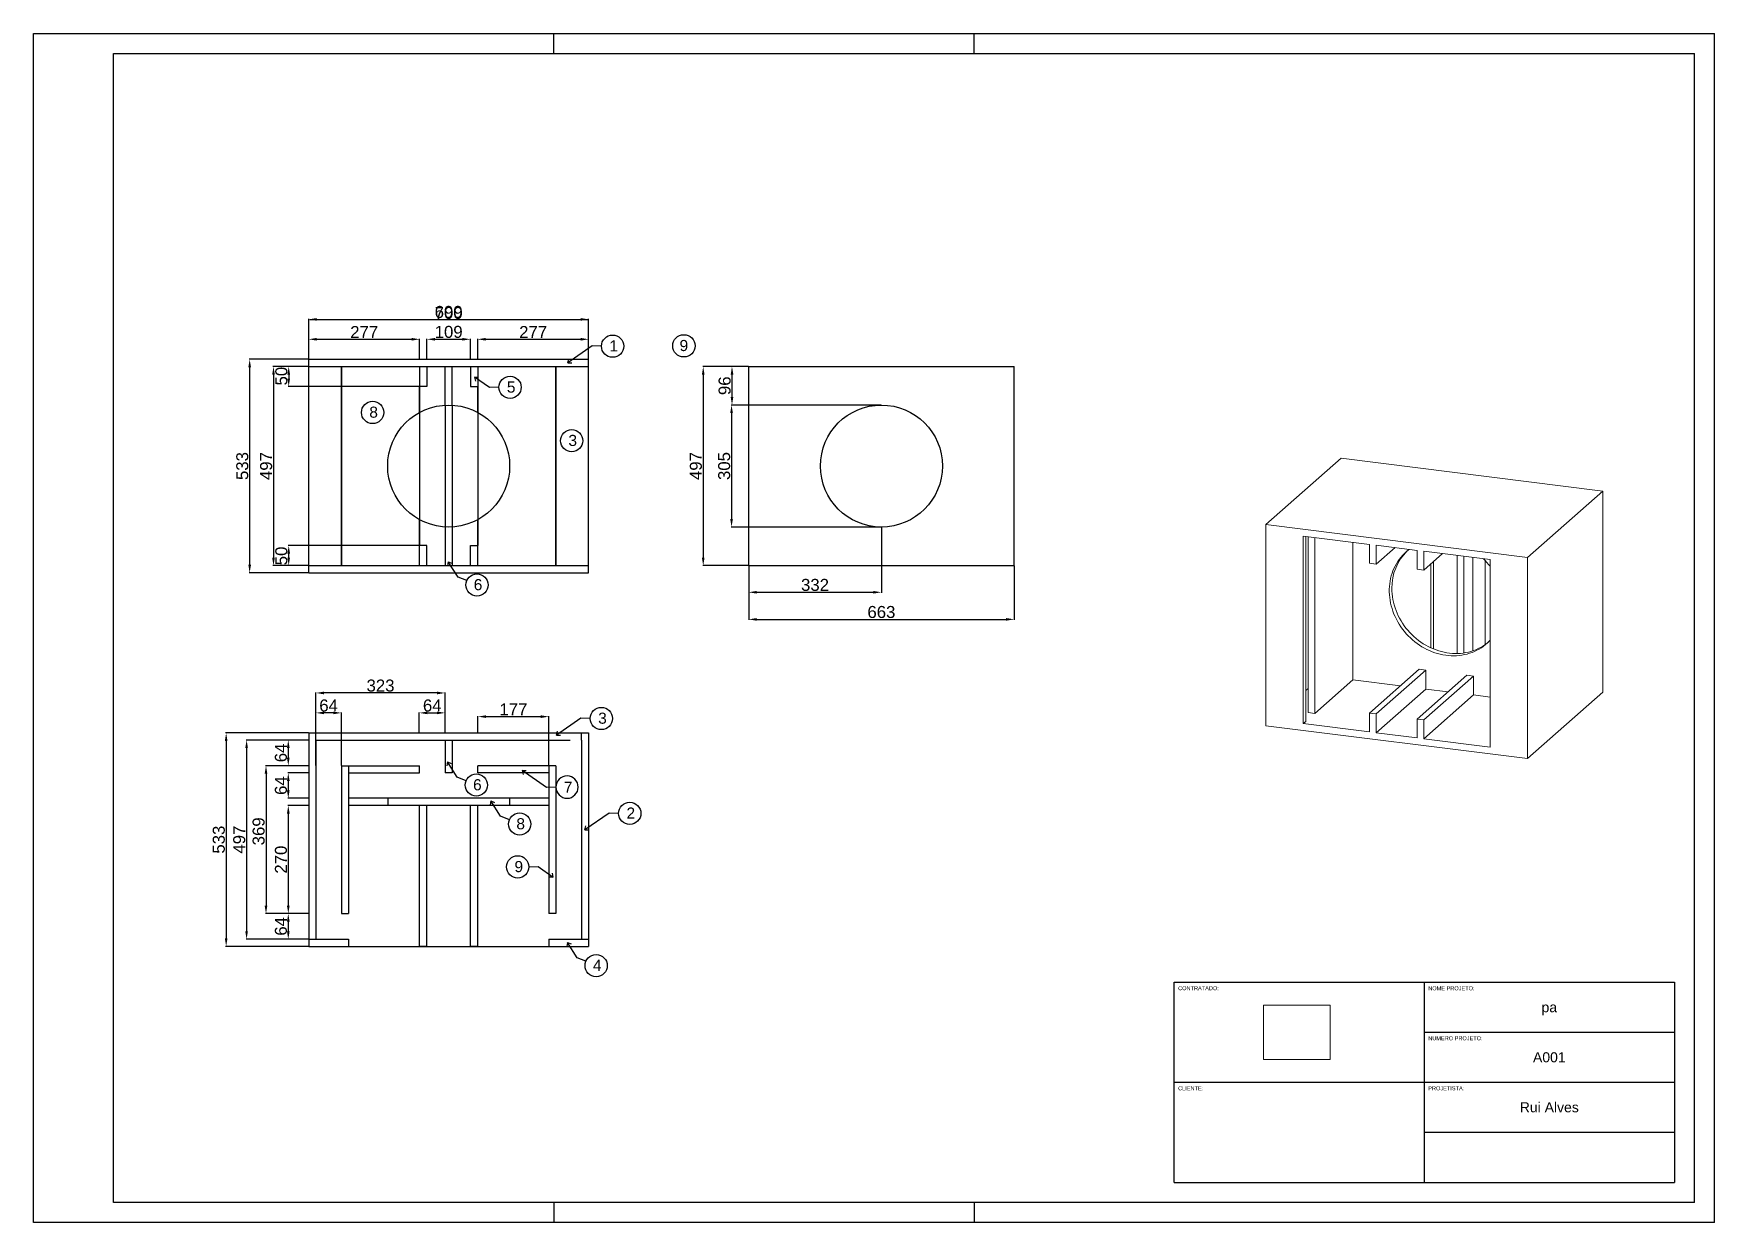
# Paper-space layout 'Layout A3 Clientes' of a CAD drawing. Header units: millimetres. Extents: x 0 to 420, y 0 to 297.
# The model-space entities are those that its viewports show. They can reach past a viewport. Long polylines and large blocks are cut down to what shows.
import ezdxf
from ezdxf.enums import TextEntityAlignment as Align

# ---------------------------------------------------------------- set-up
doc = ezdxf.new("R2010")
doc.units = ezdxf.units.MM
for name, pattern in [('ACAD_ISO02W100', [15, 12, -3]), ('ACAD_ISO04W100', [30, 24, -3, 0, -3]), ('HIDDEN', [9.525, 6.35, -3.175])]:
    doc.linetypes.add(name, pattern=pattern)
for name, color, linetype in [('Etiquetas', 7, 'Continuous'), ('Interior', 7, 'HIDDEN'), ('medida cliente', 230, 'Continuous'), ('vp', 1, 'Continuous')]:
    doc.layers.add(name, color=color, linetype=linetype)
doc.layers.add('Linhas apoio', color=8, linetype='ACAD_ISO04W100', transparency=0.3)
doc.styles.get("Standard").update_dxf_attribs({"font": 'arial.ttf'})
doc.dimstyles.new('ISO-25', dxfattribs={"dimtxt": 2.5, "dimasz": 2.5, "dimexe": 1.25, "dimexo": 0.625, "dimtad": 1, "dimtxsty": 'Standard', "dimcen": 2.5, "dimadec": 0, "dimazin": 0, "dimtfac": 1, "dimtmove": 0, "dimatfit": 3, "dimfxl": 1, "dimarcsym": 0})
doc.dimstyles.new('roy-1', dxfattribs={"dimtxt": 30, "dimasz": 20, "dimexe": 1.25, "dimexo": 0.625, "dimgap": 3, "dimtad": 3, "dimtoh": 1, "dimdec": 0, "dimtxsty": 'Standard', "dimcen": 2.5, "dimadec": 0, "dimazin": 0, "dimtfac": 1, "dimtdec": 0, "dimtmove": 0, "dimatfit": 2, "dimfxl": 1, "dimarcsym": 0})

# ---------------------------------------------------------------- blocks, each defined once
blk = doc.blocks.new('*D77')
at = {"layer": 'Defpoints', "color": 0, "transparency": 16777216}
for p in [(0, 1466.8), (-147.6, 933.4), (0, 933.4)]:
    blk.add_point(p, dxfattribs=at)
at = {"layer": 'Linhas apoio', "color": 0, "linetype": 'ACAD_ISO04W100', "lineweight": -2, "transparency": 16777216}
for p, q in [((-0.6, 1466.8), (-148.8, 1466.8)), ((-147.6, 1446.8), (-147.6, 953.4)), ((-0.6, 933.4), (-148.8, 933.4))]:
    blk.add_line(p, q, dxfattribs=at)
at = {"layer": 'Linhas apoio', "color": 0, "transparency": 16777216}
for points in [[(-150.9, 1446.8), (-144.2, 1446.8), (-147.6, 1466.8)], [(-150.9, 953.4), (-144.2, 953.4), (-147.6, 933.4)]]:
    blk.add_solid(points, dxfattribs=at)
at = {"layer": 'Linhas apoio', "color": 0, "transparency": 16777216, "insert": (-165.9, 1200.1), "char_height": 30, "attachment_point": 5, "rotation": 90}
blk.add_mtext('533', dxfattribs=at)
blk = doc.blocks.new('*D78')
at = {"layer": 'Defpoints', "color": 0, "transparency": 16777216}
for p in [(0, 1448.8), (-88, 951.4), (0, 951.4)]:
    blk.add_point(p, dxfattribs=at)
at = {"layer": 'Linhas apoio', "color": 0, "linetype": 'ACAD_ISO04W100', "lineweight": -2, "transparency": 16777216}
for p, q in [((-0.6, 1448.8), (-89.3, 1448.8)), ((-88, 1428.8), (-88, 971.4)), ((-0.6, 951.4), (-89.3, 951.4))]:
    blk.add_line(p, q, dxfattribs=at)
at = {"layer": 'Linhas apoio', "color": 0, "transparency": 16777216}
for points in [[(-91.3, 1428.8), (-84.7, 1428.8), (-88, 1448.8)], [(-91.3, 971.4), (-84.7, 971.4), (-88, 951.4)]]:
    blk.add_solid(points, dxfattribs=at)
at = {"layer": 'Linhas apoio', "color": 0, "transparency": 16777216, "insert": (-106.3, 1200.1), "char_height": 30, "attachment_point": 5, "rotation": 90}
blk.add_mtext('497', dxfattribs=at)
blk = doc.blocks.new('*D62')
at = {"layer": 'Defpoints', "color": 0, "transparency": 16777216}
for p in [(-50, 1448.8), (-50, 1398.8), (277.2, 1398.8)]:
    blk.add_point(p, dxfattribs=at)
at = {"layer": 'Linhas apoio', "color": 0, "linetype": 'ACAD_ISO04W100', "lineweight": -2, "transparency": 16777216}
for p, q in [((-50.6, 1448.8), (-51.3, 1448.8)), ((-50, 1428.8), (-50, 1418.8)), ((276.6, 1398.8), (-51.3, 1398.8))]:
    blk.add_line(p, q, dxfattribs=at)
at = {"layer": 'Linhas apoio', "color": 0, "transparency": 16777216}
for points in [[(-53.3, 1428.8), (-46.7, 1428.8), (-50, 1448.8)], [(-53.3, 1418.8), (-46.7, 1418.8), (-50, 1398.8)]]:
    blk.add_solid(points, dxfattribs=at)
at = {"layer": 'Linhas apoio', "color": 0, "transparency": 16777216, "insert": (-68.3, 1424.7), "char_height": 30, "attachment_point": 5, "rotation": 90}
blk.add_mtext('50', dxfattribs=at)
blk = doc.blocks.new('*D79')
at = {"layer": 'Defpoints', "color": 0, "transparency": 16777216}
for p in [(699.4, 1516.8), (422.2, 1466.8), (699.4, 1466.8)]:
    blk.add_point(p, dxfattribs=at)
at = {"layer": 'Linhas apoio', "color": 0, "linetype": 'ACAD_ISO04W100', "lineweight": -2, "transparency": 16777216}
for p, q in [((422.2, 1467.4), (422.2, 1518)), ((442.2, 1516.8), (679.4, 1516.8)), ((699.4, 1467.4), (699.4, 1518))]:
    blk.add_line(p, q, dxfattribs=at)
at = {"layer": 'Linhas apoio', "color": 0, "transparency": 16777216}
for points in [[(442.2, 1520.1), (442.2, 1513.5), (422.2, 1516.8)], [(679.4, 1520.1), (679.4, 1513.5), (699.4, 1516.8)]]:
    blk.add_solid(points, dxfattribs=at)
at = {"layer": 'Linhas apoio', "color": 0, "transparency": 16777216, "insert": (560.8, 1534.9), "char_height": 30, "attachment_point": 5}
blk.add_mtext('277', dxfattribs=at)
blk = doc.blocks.new('*D63')
at = {"layer": 'Defpoints', "color": 0, "transparency": 16777216}
for p in [(0, 515.4), (-155.2, 18), (0, 18)]:
    blk.add_point(p, dxfattribs=at)
at = {"layer": 'Linhas apoio', "color": 0, "linetype": 'ACAD_ISO04W100', "lineweight": -2, "transparency": 16777216}
for p, q in [((-0.6, 515.4), (-156.5, 515.4)), ((-155.2, 495.4), (-155.2, 38)), ((-0.6, 18), (-156.5, 18))]:
    blk.add_line(p, q, dxfattribs=at)
at = {"layer": 'Linhas apoio', "color": 0, "transparency": 16777216}
for points in [[(-158.6, 495.4), (-151.9, 495.4), (-155.2, 515.4)], [(-158.6, 38), (-151.9, 38), (-155.2, 18)]]:
    blk.add_solid(points, dxfattribs=at)
at = {"layer": 'Linhas apoio', "color": 0, "transparency": 16777216, "insert": (-173.5, 266.7), "char_height": 30, "attachment_point": 5, "rotation": 90}
blk.add_mtext('497', dxfattribs=at)
blk = doc.blocks.new('*D64')
at = {"layer": 'Defpoints', "color": 0, "transparency": 16777216}
for p in [(0, 451.4), (-106.7, 82), (0, 82)]:
    blk.add_point(p, dxfattribs=at)
at = {"layer": 'Linhas apoio', "color": 0, "linetype": 'ACAD_ISO04W100', "lineweight": -2, "transparency": 16777216}
for p, q in [((-0.6, 451.4), (-108, 451.4)), ((-106.7, 431.4), (-106.7, 102)), ((-0.6, 82), (-108, 82))]:
    blk.add_line(p, q, dxfattribs=at)
at = {"layer": 'Linhas apoio', "color": 0, "transparency": 16777216}
for points in [[(-110.1, 431.4), (-103.4, 431.4), (-106.7, 451.4)], [(-110.1, 102), (-103.4, 102), (-106.7, 82)]]:
    blk.add_solid(points, dxfattribs=at)
at = {"layer": 'Linhas apoio', "color": 0, "transparency": 16777216, "insert": (-125.1, 287.4), "char_height": 30, "attachment_point": 5, "rotation": 90}
blk.add_mtext('369', dxfattribs=at)
blk = doc.blocks.new('*D65')
at = {"layer": 'Defpoints', "color": 0, "transparency": 16777216}
for p in [(0, 433.4), (-51.1, 369.9), (0, 369.9)]:
    blk.add_point(p, dxfattribs=at)
at = {"layer": 'Linhas apoio', "color": 0, "linetype": 'ACAD_ISO04W100', "lineweight": -2, "transparency": 16777216}
for p, q in [((-0.6, 433.4), (-52.3, 433.4)), ((-51.1, 413.4), (-51.1, 389.9)), ((-0.6, 369.9), (-52.3, 369.9))]:
    blk.add_line(p, q, dxfattribs=at)
at = {"layer": 'Linhas apoio', "color": 0, "transparency": 16777216}
for points in [[(-54.4, 413.4), (-47.7, 413.4), (-51.1, 433.4)], [(-54.4, 389.9), (-47.7, 389.9), (-51.1, 369.9)]]:
    blk.add_solid(points, dxfattribs=at)
at = {"layer": 'Linhas apoio', "color": 0, "transparency": 16777216, "insert": (-69.4, 401.7), "char_height": 30, "attachment_point": 5, "rotation": 90}
blk.add_mtext('64', dxfattribs=at)
blk = doc.blocks.new('*D66')
at = {"layer": 'Defpoints', "color": 0, "transparency": 16777216}
for p in [(0, 351.9), (-51, 82), (0, 82)]:
    blk.add_point(p, dxfattribs=at)
at = {"layer": 'Linhas apoio', "color": 0, "linetype": 'ACAD_ISO04W100', "lineweight": -2, "transparency": 16777216}
for p, q in [((-0.6, 351.9), (-52.3, 351.9)), ((-51, 331.9), (-51, 102)), ((-0.6, 82), (-52.3, 82))]:
    blk.add_line(p, q, dxfattribs=at)
at = {"layer": 'Linhas apoio', "color": 0, "transparency": 16777216}
for points in [[(-54.4, 331.9), (-47.7, 331.9), (-51, 351.9)], [(-54.4, 102), (-47.7, 102), (-51, 82)]]:
    blk.add_solid(points, dxfattribs=at)
at = {"layer": 'Linhas apoio', "color": 0, "transparency": 16777216, "insert": (-69.3, 216.7), "char_height": 30, "attachment_point": 5, "rotation": 90}
blk.add_mtext('270', dxfattribs=at)
blk = doc.blocks.new('*D67')
at = {"layer": 'Defpoints', "color": 0, "transparency": 16777216}
for p in [(340.9, 583.4), (276.4, 533.4), (340.9, 533.4)]:
    blk.add_point(p, dxfattribs=at)
at = {"layer": 'Linhas apoio', "color": 0, "linetype": 'ACAD_ISO04W100', "lineweight": -2, "transparency": 16777216}
for p, q in [((276.4, 534), (276.4, 584.6)), ((296.4, 583.4), (320.9, 583.4)), ((340.9, 534), (340.9, 584.6))]:
    blk.add_line(p, q, dxfattribs=at)
at = {"layer": 'Linhas apoio', "color": 0, "transparency": 16777216}
for points in [[(296.4, 586.7), (296.4, 580.1), (276.4, 583.4)], [(320.9, 586.7), (320.9, 580.1), (340.9, 583.4)]]:
    blk.add_solid(points, dxfattribs=at)
at = {"layer": 'Linhas apoio', "color": 0, "transparency": 16777216, "insert": (308.7, 601.7), "char_height": 30, "attachment_point": 5}
blk.add_mtext('64', dxfattribs=at)
blk = doc.blocks.new('*D68')
at = {"layer": 'Defpoints', "color": 0, "transparency": 16777216}
for p in [(0, 515.4), (-51.1, 451.4), (0, 451.4)]:
    blk.add_point(p, dxfattribs=at)
at = {"layer": 'Linhas apoio', "color": 0, "linetype": 'ACAD_ISO04W100', "lineweight": -2, "transparency": 16777216}
for p, q in [((-0.6, 515.4), (-52.3, 515.4)), ((-51.1, 495.4), (-51.1, 471.4)), ((-0.6, 451.4), (-52.3, 451.4))]:
    blk.add_line(p, q, dxfattribs=at)
at = {"layer": 'Linhas apoio', "color": 0, "transparency": 16777216}
for points in [[(-54.4, 495.4), (-47.7, 495.4), (-51.1, 515.4)], [(-54.4, 471.4), (-47.7, 471.4), (-51.1, 451.4)]]:
    blk.add_solid(points, dxfattribs=at)
at = {"layer": 'Linhas apoio', "color": 0, "transparency": 16777216, "insert": (-69.4, 483.4), "char_height": 30, "attachment_point": 5, "rotation": 90}
blk.add_mtext('64', dxfattribs=at)
blk = doc.blocks.new('*D69')
at = {"layer": 'Defpoints', "color": 0, "transparency": 16777216}
for p in [(18, 583.4), (18, 451.4), (81.5, 451.4)]:
    blk.add_point(p, dxfattribs=at)
at = {"layer": 'Linhas apoio', "color": 0, "linetype": 'ACAD_ISO04W100', "lineweight": -2, "transparency": 16777216}
for p, q in [((18, 452), (18, 584.6)), ((61.5, 583.4), (38, 583.4)), ((81.5, 452), (81.5, 584.6))]:
    blk.add_line(p, q, dxfattribs=at)
at = {"layer": 'Linhas apoio', "color": 0, "transparency": 16777216}
for points in [[(38, 586.7), (38, 580.1), (18, 583.4)], [(61.5, 586.7), (61.5, 580.1), (81.5, 583.4)]]:
    blk.add_solid(points, dxfattribs=at)
at = {"layer": 'Linhas apoio', "color": 0, "transparency": 16777216, "insert": (49.7, 601.7), "char_height": 30, "attachment_point": 5}
blk.add_mtext('64', dxfattribs=at)
blk = doc.blocks.new('*D70')
at = {"layer": 'Defpoints', "color": 0, "transparency": 16777216}
for p in [(18, 633.2), (18, 533.4), (340.9, 533.4)]:
    blk.add_point(p, dxfattribs=at)
at = {"layer": 'Linhas apoio', "color": 0, "linetype": 'ACAD_ISO04W100', "lineweight": -2, "transparency": 16777216}
for p, q in [((18, 534), (18, 634.4)), ((320.9, 633.2), (38, 633.2)), ((340.9, 534), (340.9, 634.4))]:
    blk.add_line(p, q, dxfattribs=at)
at = {"layer": 'Linhas apoio', "color": 0, "transparency": 16777216}
for points in [[(38, 636.5), (38, 629.8), (18, 633.2)], [(320.9, 636.5), (320.9, 629.8), (340.9, 633.2)]]:
    blk.add_solid(points, dxfattribs=at)
at = {"layer": 'Linhas apoio', "color": 0, "transparency": 16777216, "insert": (179.4, 651.5), "char_height": 30, "attachment_point": 5}
blk.add_mtext('323', dxfattribs=at)
blk = doc.blocks.new('*D71')
at = {"layer": 'Defpoints', "color": 0, "transparency": 16777216}
for p in [(0, 82), (-51.1, 18), (0, 18)]:
    blk.add_point(p, dxfattribs=at)
at = {"layer": 'Linhas apoio', "color": 0, "linetype": 'ACAD_ISO04W100', "lineweight": -2, "transparency": 16777216}
for p, q in [((-0.6, 82), (-52.3, 82)), ((-51.1, 62), (-51.1, 38)), ((-0.6, 18), (-52.3, 18))]:
    blk.add_line(p, q, dxfattribs=at)
at = {"layer": 'Linhas apoio', "color": 0, "transparency": 16777216}
for points in [[(-54.4, 62), (-47.7, 62), (-51.1, 82)], [(-54.4, 38), (-47.7, 38), (-51.1, 18)]]:
    blk.add_solid(points, dxfattribs=at)
at = {"layer": 'Linhas apoio', "color": 0, "transparency": 16777216, "insert": (-69.4, 50), "char_height": 30, "attachment_point": 5, "rotation": 90}
blk.add_mtext('64', dxfattribs=at)
blk = doc.blocks.new('*D80')
at = {"layer": 'Defpoints', "color": 0, "transparency": 16777216}
for p in [(1099.4, 1448.8), (985.8, 951.4), (1099.4, 951.4)]:
    blk.add_point(p, dxfattribs=at)
at = {"layer": 'Linhas apoio', "color": 0, "linetype": 'ACAD_ISO04W100', "lineweight": -2, "transparency": 16777216}
for p, q in [((1098.8, 1448.8), (984.5, 1448.8)), ((985.8, 1428.8), (985.8, 971.4)), ((1098.8, 951.4), (984.5, 951.4))]:
    blk.add_line(p, q, dxfattribs=at)
at = {"layer": 'Linhas apoio', "color": 0, "transparency": 16777216}
for points in [[(982.5, 1428.8), (989.1, 1428.8), (985.8, 1448.8)], [(982.5, 971.4), (989.1, 971.4), (985.8, 951.4)]]:
    blk.add_solid(points, dxfattribs=at)
at = {"layer": 'Linhas apoio', "color": 0, "transparency": 16777216, "insert": (967.5, 1200.1), "char_height": 30, "attachment_point": 5, "rotation": 90}
blk.add_mtext('497', dxfattribs=at)
blk = doc.blocks.new('*D81')
at = {"layer": 'Defpoints', "color": 0, "transparency": 16777216}
for p in [(1431.1, 1352.5), (1056.6, 1047.7), (1431.1, 1047.7)]:
    blk.add_point(p, dxfattribs=at)
at = {"layer": 'Linhas apoio', "color": 0, "linetype": 'ACAD_ISO04W100', "lineweight": -2, "transparency": 16777216}
for p, q in [((1430.5, 1352.5), (1055.3, 1352.5)), ((1056.6, 1332.5), (1056.6, 1067.7)), ((1430.5, 1047.7), (1055.3, 1047.7))]:
    blk.add_line(p, q, dxfattribs=at)
at = {"layer": 'Linhas apoio', "color": 0, "transparency": 16777216}
for points in [[(1053.3, 1332.5), (1059.9, 1332.5), (1056.6, 1352.5)], [(1053.3, 1067.7), (1059.9, 1067.7), (1056.6, 1047.7)]]:
    blk.add_solid(points, dxfattribs=at)
at = {"layer": 'Linhas apoio', "color": 0, "transparency": 16777216, "insert": (1038.3, 1200.1), "char_height": 30, "attachment_point": 5, "rotation": 90}
blk.add_mtext('305', dxfattribs=at)
blk = doc.blocks.new('*D82')
at = {"layer": 'Defpoints', "color": 0, "transparency": 16777216}
for p in [(1099.4, 951.4), (1762.8, 951.4), (1762.8, 817)]:
    blk.add_point(p, dxfattribs=at)
at = {"layer": 'Linhas apoio', "color": 0, "linetype": 'ACAD_ISO04W100', "lineweight": -2, "transparency": 16777216}
for p, q in [((1099.4, 950.8), (1099.4, 815.8)), ((1762.8, 950.8), (1762.8, 815.8)), ((1119.4, 817), (1742.8, 817))]:
    blk.add_line(p, q, dxfattribs=at)
at = {"layer": 'Linhas apoio', "color": 0, "transparency": 16777216}
for points in [[(1119.4, 820.3), (1119.4, 813.7), (1099.4, 817)], [(1742.8, 820.3), (1742.8, 813.7), (1762.8, 817)]]:
    blk.add_solid(points, dxfattribs=at)
at = {"layer": 'Linhas apoio', "color": 0, "transparency": 16777216, "insert": (1431.1, 835.3), "char_height": 30, "attachment_point": 5}
blk.add_mtext('663', dxfattribs=at)
blk = doc.blocks.new('*D83')
at = {"layer": 'Defpoints', "color": 0, "transparency": 16777216}
for p in [(1431.1, 1047.7), (1099.4, 951.4), (1431.1, 884.7)]:
    blk.add_point(p, dxfattribs=at)
at = {"layer": 'Linhas apoio', "color": 0, "linetype": 'ACAD_ISO04W100', "lineweight": -2, "transparency": 16777216}
for p, q in [((1431.1, 1047.1), (1431.1, 883.4)), ((1099.4, 950.8), (1099.4, 883.4)), ((1119.4, 884.7), (1411.1, 884.7))]:
    blk.add_line(p, q, dxfattribs=at)
at = {"layer": 'Linhas apoio', "color": 0, "transparency": 16777216}
for points in [[(1119.4, 888), (1119.4, 881.4), (1099.4, 884.7)], [(1411.1, 888), (1411.1, 881.4), (1431.1, 884.7)]]:
    blk.add_solid(points, dxfattribs=at)
at = {"layer": 'Linhas apoio', "color": 0, "transparency": 16777216, "insert": (1265.2, 903), "char_height": 30, "attachment_point": 5}
blk.add_mtext('332', dxfattribs=at)
blk = doc.blocks.new('*D84')
at = {"layer": 'Defpoints', "color": 0, "transparency": 16777216}
for p in [(1099.4, 1448.8), (1057.7, 1352.5), (1099.4, 1352.5)]:
    blk.add_point(p, dxfattribs=at)
at = {"layer": 'Linhas apoio', "color": 0, "linetype": 'ACAD_ISO04W100', "lineweight": -2, "transparency": 16777216}
for p, q in [((1098.8, 1448.8), (1056.5, 1448.8)), ((1057.7, 1428.8), (1057.7, 1372.5)), ((1098.8, 1352.5), (1056.5, 1352.5))]:
    blk.add_line(p, q, dxfattribs=at)
at = {"layer": 'Linhas apoio', "color": 0, "transparency": 16777216}
for points in [[(1054.4, 1428.8), (1061.1, 1428.8), (1057.7, 1448.8)], [(1054.4, 1372.5), (1061.1, 1372.5), (1057.7, 1352.5)]]:
    blk.add_solid(points, dxfattribs=at)
at = {"layer": 'Linhas apoio', "color": 0, "transparency": 16777216, "insert": (1039.4, 1400.7), "char_height": 30, "attachment_point": 5, "rotation": 90}
blk.add_mtext('96', dxfattribs=at)
blk = doc.blocks.new('*D72')
at = {"layer": 'Defpoints', "color": 0, "transparency": 16777216}
for p in [(599.9, 574), (423, 533.4), (599.9, 451.4)]:
    blk.add_point(p, dxfattribs=at)
at = {"layer": 'Linhas apoio', "color": 0, "linetype": 'ACAD_ISO04W100', "lineweight": -2, "transparency": 16777216}
for p, q in [((423, 534), (423, 575.3)), ((443, 574), (579.9, 574)), ((599.9, 452), (599.9, 575.3))]:
    blk.add_line(p, q, dxfattribs=at)
at = {"layer": 'Linhas apoio', "color": 0, "transparency": 16777216}
for points in [[(443, 577.4), (443, 570.7), (423, 574)], [(579.9, 577.4), (579.9, 570.7), (599.9, 574)]]:
    blk.add_solid(points, dxfattribs=at)
at = {"layer": 'Linhas apoio', "color": 0, "transparency": 16777216, "insert": (511.4, 592.1), "char_height": 30, "attachment_point": 5}
blk.add_mtext('177', dxfattribs=at)
blk = doc.blocks.new('PLACA Nº')
blk.add_circle((0, 0), 27.8)
blk.add_attdef('XX', (-0.5, -13.2), '', height=27.8)
blk = doc.blocks.new('A$C1f6aeab7')
at = {"layer": 'Etiquetas'}
for p, q in [((90.2, 548.7), (29.3, 506.7)), ((113.7, 548.1), (90.2, 548.7)), ((29.3, 506.7), (31.7, 516.6)), ((29.3, 506.7), (39.5, 506.7)), ((-165.9, 444.8), (-203.6, 470.8)), ((-203.6, 470.8), (-193.4, 470.8)), ((-203.6, 470.8), (-201.2, 460.9)), ((-142.4, 445.4), (-165.9, 444.8))]:
    blk.add_line(p, q, dxfattribs=at)
ref = blk.add_blockref('PLACA Nº', (141.4, 548.1), dxfattribs=at)
ref.add_attrib('XX', '1', (133.3, 534.9), dxfattribs={"layer": '0', "height": 27.8})
ref = blk.add_blockref('PLACA Nº', (-114.7, 445.4), dxfattribs=at)
ref.add_attrib('XX', '5', (-122.8, 432.2), dxfattribs={"layer": '0', "height": 27.8})
ref = blk.add_blockref('PLACA Nº', (39.2, 312), dxfattribs=at)
ref.add_attrib('XX', '3', (31, 298.8), dxfattribs={"layer": '0', "height": 27.8})
blk = doc.blocks.new('*D73')
at = {"layer": 'Defpoints', "color": 0, "transparency": 16777216}
for p in [(404.2, 1516.8), (295.2, 1466.8), (404.2, 1466.8)]:
    blk.add_point(p, dxfattribs=at)
at = {"layer": 'Linhas apoio', "color": 0, "linetype": 'ACAD_ISO04W100', "lineweight": -2, "transparency": 16777216}
for p, q in [((295.2, 1467.4), (295.2, 1518)), ((315.2, 1516.8), (384.2, 1516.8)), ((404.2, 1467.4), (404.2, 1518))]:
    blk.add_line(p, q, dxfattribs=at)
at = {"layer": 'Linhas apoio', "color": 0, "transparency": 16777216}
for points in [[(315.2, 1520.1), (315.2, 1513.5), (295.2, 1516.8)], [(384.2, 1520.1), (384.2, 1513.5), (404.2, 1516.8)]]:
    blk.add_solid(points, dxfattribs=at)
at = {"layer": 'Linhas apoio', "color": 0, "transparency": 16777216, "insert": (349.7, 1535.1), "char_height": 30, "attachment_point": 5}
blk.add_mtext('109', dxfattribs=at)
blk = doc.blocks.new('*D74')
at = {"layer": 'Defpoints', "color": 0, "transparency": 16777216}
for p in [(699.4, 1566.5), (0, 1466.8), (699.4, 1466.8)]:
    blk.add_point(p, dxfattribs=at)
at = {"layer": 'Linhas apoio', "color": 0, "linetype": 'ACAD_ISO04W100', "lineweight": -2, "transparency": 16777216}
for p, q in [((0, 1467.4), (0, 1567.8)), ((20, 1566.5), (679.4, 1566.5)), ((699.4, 1467.4), (699.4, 1567.8))]:
    blk.add_line(p, q, dxfattribs=at)
at = {"layer": 'Linhas apoio', "color": 0, "transparency": 16777216}
for points in [[(20, 1569.9), (20, 1563.2), (0, 1566.5)], [(679.4, 1569.9), (679.4, 1563.2), (699.4, 1566.5)]]:
    blk.add_solid(points, dxfattribs=at)
at = {"layer": 'Linhas apoio', "color": 0, "transparency": 16777216, "insert": (349.7, 1584.9), "char_height": 30, "attachment_point": 5}
blk.add_mtext('699', dxfattribs=at)
blk = doc.blocks.new('*D75')
at = {"layer": 'Defpoints', "color": 0, "transparency": 16777216}
for p in [(277.2, 1516.8), (0, 1466.8), (277.2, 1466.8)]:
    blk.add_point(p, dxfattribs=at)
at = {"layer": 'Linhas apoio', "color": 0, "linetype": 'ACAD_ISO04W100', "lineweight": -2, "transparency": 16777216}
for p, q in [((0, 1467.4), (0, 1518)), ((20, 1516.8), (257.2, 1516.8)), ((277.2, 1467.4), (277.2, 1518))]:
    blk.add_line(p, q, dxfattribs=at)
at = {"layer": 'Linhas apoio', "color": 0, "transparency": 16777216}
for points in [[(20, 1520.1), (20, 1513.5), (0, 1516.8)], [(257.2, 1520.1), (257.2, 1513.5), (277.2, 1516.8)]]:
    blk.add_solid(points, dxfattribs=at)
at = {"layer": 'Linhas apoio', "color": 0, "transparency": 16777216, "insert": (138.6, 1534.9), "char_height": 30, "attachment_point": 5}
blk.add_mtext('277', dxfattribs=at)
blk = doc.blocks.new('*D60')
at = {"layer": 'Defpoints', "color": 0, "transparency": 16777216}
for p in [(-50, 1001.4), (277.2, 1001.4), (-50, 951.4)]:
    blk.add_point(p, dxfattribs=at)
at = {"layer": 'Linhas apoio', "color": 0, "linetype": 'ACAD_ISO04W100', "lineweight": -2, "transparency": 16777216}
for p, q in [((276.6, 1001.4), (-51.3, 1001.4)), ((-50, 971.4), (-50, 981.4)), ((-50.6, 951.4), (-51.3, 951.4))]:
    blk.add_line(p, q, dxfattribs=at)
at = {"layer": 'Linhas apoio', "color": 0, "transparency": 16777216}
for points in [[(-53.3, 981.4), (-46.7, 981.4), (-50, 1001.4)], [(-53.3, 971.4), (-46.7, 971.4), (-50, 951.4)]]:
    blk.add_solid(points, dxfattribs=at)
at = {"layer": 'Linhas apoio', "color": 0, "transparency": 16777216, "insert": (-68.3, 975.5), "char_height": 30, "attachment_point": 5, "rotation": 90}
blk.add_mtext('50', dxfattribs=at)
blk = doc.blocks.new('*D76')
at = {"layer": 'Defpoints', "color": 0, "transparency": 16777216}
for p in [(0, 533.4), (0, 0), (-206.3, 0)]:
    blk.add_point(p, dxfattribs=at)
at = {"layer": 'Linhas apoio', "color": 0, "linetype": 'ACAD_ISO04W100', "lineweight": -2, "transparency": 16777216}
for p, q in [((-0.6, 533.4), (-207.6, 533.4)), ((-206.3, 513.4), (-206.3, 20)), ((-0.6, 0), (-207.6, 0))]:
    blk.add_line(p, q, dxfattribs=at)
at = {"layer": 'Linhas apoio', "color": 0, "transparency": 16777216}
for points in [[(-209.6, 513.4), (-203, 513.4), (-206.3, 533.4)], [(-209.6, 20), (-203, 20), (-206.3, 0)]]:
    blk.add_solid(points, dxfattribs=at)
at = {"layer": 'Linhas apoio', "color": 0, "transparency": 16777216, "insert": (-224.6, 266.7), "char_height": 30, "attachment_point": 5, "rotation": 90}
blk.add_mtext('533', dxfattribs=at)
blk = doc.blocks.new('*D61')
at = {"layer": 'Defpoints', "color": 0, "transparency": 16777216}
for p in [(699.4, 1566.5), (0, 1466.8), (699.4, 1466.8)]:
    blk.add_point(p, dxfattribs=at)
at = {"layer": 'medida cliente', "color": 0, "lineweight": -2, "transparency": 16777216}
for p, q in [((0, 1467.4), (0, 1567.8)), ((2.5, 1566.5), (696.9, 1566.5)), ((699.4, 1467.4), (699.4, 1567.8))]:
    blk.add_line(p, q, dxfattribs=at)
at = {"layer": 'medida cliente', "color": 0, "transparency": 16777216}
for points in [[(2.5, 1567), (2.5, 1566.1), (0, 1566.5)], [(696.9, 1567), (696.9, 1566.1), (699.4, 1566.5)]]:
    blk.add_solid(points, dxfattribs=at)
at = {"layer": 'medida cliente', "color": 0, "transparency": 16777216, "insert": (349.7, 1582.5), "char_height": 30, "attachment_point": 5}
blk.add_mtext('700', dxfattribs=at)

msp = doc.modelspace()

# ---------------------------------------------------------------- linework, layer by layer
for p, q in [((0, 933.4), (0, 1466.8)), ((0, 1466.8), (699.4, 1466.8)), ((0, 1448.8), (699.4, 1448.8)), ((81.5, 951.4), (81.5, 1448.8)), ((81.5, 1448.8), (81.5, 951.4)), ((277.2, 1448.8), (277.2, 1398.8)), ((295.2, 1448.8), (295.2, 1398.8)), ((404.2, 1448.8), (404.2, 1398.8)), ((422.2, 1448.8), (422.2, 1398.8)), ((617.9, 951.4), (617.9, 1448.8)), ((617.9, 1448.8), (617.9, 951.4)), ((699.4, 933.4), (699.4, 1466.8)), ((1099.4, 951.4), (1099.4, 1448.8)), ((1099.4, 1448.8), (1762.8, 1448.8)), ((1762.8, 951.4), (1762.8, 1448.8)), ((295.2, 1398.8), (277.2, 1398.8)), ((404.2, 1398.8), (422.2, 1398.8)), ((340.7, 1352.234), (340.7, 1047.966)), ((358.7, 1352.234), (358.7, 1047.966)), ((277.2, 1334.15), (277.2, 1066.05)), ((422.2, 1334.15), (422.2, 1066.05)), ((699.4, 933.4), (699.4, 1237.4)), ((277.2, 951.4), (277.2, 1001.4)), ((295.2, 1001.4), (277.2, 1001.4)), ((295.2, 951.4), (295.2, 1001.4)), ((404.2, 951.4), (404.2, 1001.4)), ((404.2, 1001.4), (422.2, 1001.4)), ((422.2, 951.4), (422.2, 1001.4)), ((0, 951.4), (699.4, 951.4)), ((0, 933.4), (699.4, 933.4)), ((1099.4, 951.4), (1762.8, 951.4)), ((0, 533.4), (699.4, 533.4)), ((0, 533.4), (0, 0)), ((699.4, 533.4), (699.4, 0)), ((0, 0), (86.606, 0)), ((86.606, 0), (612.4, 0)), ((612.4, 0), (699.4, 0))]:
    msp.add_line(p, q)
at = {"linetype": 'ACAD_ISO02W100', "transparency": 33554585}
for p, q in [((340.7, 1352.234), (340.7, 1448.8)), ((358.7, 1352.234), (358.7, 1448.8)), ((277.2, 1334.15), (277.2, 1398.8)), ((277.2, 1398.8), (277.2, 1334.15)), ((422.2, 1334.15), (422.2, 1398.8)), ((422.2, 1398.8), (422.2, 1334.15)), ((277.2, 1066.05), (277.2, 1001.4)), ((277.2, 1001.4), (277.2, 1066.05)), ((422.2, 1066.05), (422.2, 1001.4)), ((422.2, 1001.4), (422.2, 1066.05)), ((340.7, 1047.966), (340.7, 951.4)), ((358.7, 1047.966), (358.7, 951.4))]:
    msp.add_line(p, q, dxfattribs=at)
at = {"color": 7, "linetype": 'Continuous', "lineweight": 15}
for p, q in [((2580.297, 1220.108), (2391.853, 1053.916)), ((3234.152, 1137.73), (2580.297, 1220.108)), ((3045.708, 971.538), (3234.152, 1137.73)), ((3234.152, 1137.73), (3234.152, 635.213)), ((2391.853, 1053.916), (3045.708, 971.538)), ((2391.853, 1053.916), (2391.853, 551.399)), ((2485.395, 1025.16), (2485.395, 556.584)), ((2485.395, 1025.16), (2650.963, 1004.301)), ((2491.759, 1024.359), (2491.759, 562.197)), ((2497.549, 1023.629), (2497.549, 584.274)), ((2514.386, 1021.508), (2514.386, 582.152)), ((2609.492, 1009.526), (2609.492, 666.028)), ((2650.963, 957.16), (2650.963, 1004.301)), ((2667.8, 1002.179), (2769.761, 989.334)), ((2667.8, 955.039), (2667.8, 1002.179)), ((2714.571, 996.287), (2667.8, 955.039)), ((2769.761, 942.193), (2769.761, 989.334)), ((2786.598, 987.212), (2952.166, 966.353)), ((2786.598, 940.072), (2786.598, 987.212)), ((2833.369, 981.32), (2786.598, 940.072)), ((2869.814, 976.728), (2869.814, 731.657)), ((2886.652, 974.607), (2886.652, 733.065)), ((2909.279, 971.756), (2909.279, 738.536)), ((2952.166, 966.353), (2952.166, 497.777)), ((3045.708, 971.538), (3045.708, 469.021)), ((2667.8, 955.039), (2650.963, 957.16)), ((2786.598, 940.072), (2769.761, 942.193)), ((2804.052, 955.464), (2804.052, 745.845)), ((2810.416, 961.077), (2810.416, 743.066)), ((2939.687, 964.316), (2939.687, 753.945)), ((2775.06, 692.309), (2650.963, 582.865)), ((2667.8, 580.744), (2791.898, 690.187)), ((2893.858, 677.341), (2769.761, 567.898)), ((2791.898, 690.187), (2775.06, 692.309)), ((2786.598, 565.777), (2910.695, 675.22)), ((2791.898, 690.187), (2791.898, 643.047)), ((2910.695, 675.22), (2893.858, 677.341)), ((2910.695, 675.22), (2910.695, 628.08)), ((2497.549, 644.613), (2491.759, 639.507)), ((2609.492, 666.028), (2514.386, 582.152)), ((2728.289, 651.061), (2609.492, 666.028)), ((2667.8, 533.603), (2791.898, 643.047)), ((2847.087, 636.094), (2791.898, 643.047)), ((3234.152, 635.213), (3045.708, 469.021)), ((2786.598, 518.636), (2910.695, 628.08)), ((2952.166, 622.855), (2910.695, 628.08)), ((2391.853, 551.399), (3045.708, 469.021)), ((2491.759, 562.197), (2485.395, 556.584)), ((2485.395, 556.584), (2650.963, 535.725)), ((2497.549, 584.274), (2514.386, 582.152)), ((2650.963, 582.865), (2650.963, 535.725)), ((2650.963, 582.865), (2667.8, 580.744)), ((2667.8, 580.744), (2667.8, 533.603)), ((2769.761, 567.898), (2769.761, 520.758)), ((2769.761, 567.898), (2786.598, 565.777)), ((2786.598, 565.777), (2786.598, 518.636)), ((2667.8, 533.603), (2769.761, 520.758)), ((2786.598, 518.636), (2952.166, 497.777))]:
    msp.add_line(p, q, dxfattribs=at)
at = {"linetype": 'ACAD_ISO02W100'}
for p, q in [((295.2, 0), (277.2, 0)), ((422.2, 0), (404.2, 0))]:
    msp.add_line(p, q, dxfattribs=at)
at = {"color": 7, "linetype": 'Continuous', "lineweight": 15, "flags": 128}
for points in [[(2750.094, 991.811), (2747.595, 989.918), (2742.615, 985.818), (2737.865, 981.454), (2733.357, 976.835), (2729.101, 971.973), (2725.106, 966.879), (2721.382, 961.563), (2717.938, 956.039), (2714.781, 950.32), (2711.919, 944.418), (2709.358, 938.346), (2707.104, 932.12), (2705.162, 925.753), (2703.537, 919.259), (2702.232, 912.655), (2701.251, 905.954), (2700.596, 899.173), (2700.268, 892.327), (2700.268, 885.431), (2700.596, 878.503), (2701.251, 871.556), (2702.232, 864.609), (2703.537, 857.675), (2705.162, 850.772), (2707.104, 843.916), (2709.358, 837.122), (2711.919, 830.405), (2714.781, 823.781), (2717.938, 817.266), (2721.382, 810.875), (2725.106, 804.621), (2729.101, 798.52), (2733.357, 792.585), (2737.865, 786.831), (2742.615, 781.269), (2747.595, 775.915), (2752.795, 770.778), (2758.202, 765.872), (2763.803, 761.207), (2769.586, 756.795), (2775.538, 752.646), (2781.645, 748.768), (2787.893, 745.171), (2794.267, 741.863), (2800.753, 738.853), (2807.336, 736.146), (2814, 733.749), (2820.731, 731.667), (2827.513, 729.906), (2834.33, 728.469), (2841.167, 727.359), (2848.008, 726.58), (2854.837, 726.133), (2861.639, 726.019), (2868.397, 726.238), (2875.097, 726.79), (2881.722, 727.673), (2888.259, 728.886), (2894.69, 730.425), (2901.003, 732.288), (2907.182, 734.469), (2913.213, 736.964), (2919.083, 739.767), (2924.777, 742.872), (2930.282, 746.272), (2935.587, 749.958), (2940.678, 753.922), (2945.545, 758.155), (2950.175, 762.648), (2952.166, 764.738)], [(2946.879, 759.4), (2944.524, 757.518), (2939.325, 753.692), (2933.918, 750.148), (2928.316, 746.895), (2922.533, 743.94), (2916.581, 741.29), (2910.474, 738.951), (2904.227, 736.929), (2897.852, 735.227), (2891.367, 733.851), (2884.784, 732.802), (2878.119, 732.085), (2871.388, 731.699), (2864.606, 731.647), (2857.789, 731.928), (2850.952, 732.541), (2844.111, 733.485), (2837.282, 734.759), (2830.481, 736.359), (2823.722, 738.281), (2817.023, 740.521), (2810.397, 743.073), (2803.861, 745.933), (2797.429, 749.093), (2791.116, 752.546), (2784.937, 756.285), (2778.906, 760.299), (2773.037, 764.582), (2767.343, 769.121), (2761.837, 773.908), (2756.532, 778.931), (2751.441, 784.178), (2746.575, 789.638), (2741.944, 795.297), (2737.561, 801.143), (2733.434, 807.163), (2729.574, 813.342), (2725.989, 819.667), (2722.687, 826.122), (2719.677, 832.693), (2716.964, 839.365), (2714.556, 846.123), (2712.457, 852.95), (2710.673, 859.832), (2709.208, 866.752), (2708.065, 873.694), (2707.247, 880.643), (2706.755, 887.583), (2706.591, 894.497)]]:
    msp.add_lwpolyline(points, dxfattribs=at)
for centre in [(349.7, 1200.1), (1431.1, 1200.1)]:
    msp.add_circle(centre, 152.4)
at = {"color": 7, "linetype": 'Continuous', "lineweight": 15}
for centre, radius, start, end in [((2834.099, 896.566), 127.524, 134.170168, 180.929942), ((2814.122, 845.552), 172.833, 36.992494, 45.314277)]:
    msp.add_arc(centre, radius, start, end, dxfattribs=at)
at = {"layer": 'Etiquetas'}
for p, q in [((348.546, 961.026), (346.856, 951.047)), ((373.038, 922.44), (348.546, 961.026)), ((348.546, 961.026), (357.863, 957.073)), ((394.9, 913.813), (373.038, 922.44)), ((680.158, 569.984), (619.331, 528.018)), ((703.653, 569.386), (680.158, 569.984)), ((619.331, 528.018), (621.673, 537.865)), ((619.331, 528.018), (629.452, 528.018)), ((346.87, 461.136), (345.18, 451.157)), ((371.362, 422.55), (346.87, 461.136)), ((346.87, 461.136), (356.187, 457.182)), ((393.224, 413.923), (371.362, 422.55)), ((594.405, 397.35), (533.578, 439.316)), ((533.578, 439.316), (543.699, 439.316)), ((533.578, 439.316), (535.92, 429.47)), ((617.9, 397.948), (594.405, 397.35)), ((455.109, 363.749), (453.419, 353.769)), ((479.602, 325.162), (455.109, 363.749)), ((455.109, 363.749), (464.427, 359.795)), ((501.463, 316.535), (479.602, 325.162)), ((751.021, 332.943), (690.194, 290.977)), ((690.194, 290.977), (692.536, 300.823)), ((774.515, 332.345), (751.021, 332.943)), ((690.194, 290.977), (700.315, 290.977)), ((550.02, 198.653), (573.515, 199.251)), ((573.515, 199.251), (611.133, 173.297)), ((611.133, 173.297), (601.012, 173.297)), ((611.133, 173.297), (608.791, 183.143)), ((646.297, 9.979), (644.607, 0)), ((670.79, -28.607), (646.297, 9.979)), ((646.297, 9.979), (655.615, 6.026)), ((692.651, -37.234), (670.79, -28.607))]:
    msp.add_line(p, q, dxfattribs=at)
at = {"layer": 'Interior'}
for p, q in [((18, 515.4), (18, 533.4)), ((18, 515.4), (681.4, 515.4)), ((18, 515.4), (18, 18)), ((340.897, 515.4), (340.897, 433.4)), ((358.407, 515.4), (358.503, 433.4)), ((681.4, 515.4), (681.4, 533.4)), ((681.4, 515.4), (681.4, 18)), ((81.5, 451.4), (81.5, 82)), ((81.5, 451.4), (276.445, 451.4)), ((99.5, 451.4), (99.5, 82)), ((99.5, 433.4), (276.445, 433.4)), ((276.445, 433.4), (276.445, 451.4)), ((358.503, 433.4), (340.897, 433.4)), ((617.9, 451.4), (422.955, 451.4)), ((422.955, 433.4), (422.955, 451.4)), ((599.9, 433.4), (422.955, 433.4)), ((599.9, 451.4), (599.9, 82)), ((617.9, 451.4), (617.9, 82)), ((599.9, 369.9), (99.5, 369.9)), ((599.9, 351.9), (99.5, 351.9)), ((197.3, 369.9), (197.3, 351.9)), ((502.1, 369.9), (502.1, 351.9)), ((81.5, 82), (99.5, 82)), ((617.9, 82), (599.9, 82)), ((0, 18), (99.5, 18)), ((99.5, 18), (99.5, 0)), ((599.9, 18), (699.4, 18)), ((599.9, 18), (599.9, 0))]:
    msp.add_line(p, q, dxfattribs=at)
at = {"layer": 'Interior', "linetype": 'ACAD_ISO02W100'}
for p, q in [((277.2, 0), (277.2, 351.9)), ((295.2, 0), (295.2, 351.9)), ((404.2, 0), (404.2, 351.9)), ((422.2, 0), (422.2, 351.9))]:
    msp.add_line(p, q, dxfattribs=at)
at = {"layer": 'Linhas apoio'}
msp.add_line((0, 1466.8), (-50, 1466.8), dxfattribs=at)

# ---------------------------------------------------------------- block references
msp.add_blockref('A$C1f6aeab7', (617.9, 951.4))
at = {"layer": 'Etiquetas'}
ref = msp.add_blockref('PLACA Nº', (937.46, 1500.493), dxfattribs=at)
ref.add_attrib('XX', '9', dxfattribs={"layer": '0', "height": 27.766}).set_placement((937.46, 1501.223), align=Align.MIDDLE_CENTER)
ref = msp.add_blockref('PLACA Nº', (159.574, 1333.963), dxfattribs=at)
ref.add_attrib('XX', '8', (151.431, 1320.81), dxfattribs={"layer": '0', "height": 27.766})
ref = msp.add_blockref('PLACA Nº', (420.447, 902.973), dxfattribs=at)
ref.add_attrib('XX', '6', (412.303, 889.821), dxfattribs={"layer": '0', "height": 27.766})
ref = msp.add_blockref('PLACA Nº', (731.404, 569.386), dxfattribs=at)
ref.add_attrib('XX', '3', (723.261, 556.234), dxfattribs={"layer": '0', "height": 27.766})
ref = msp.add_blockref('PLACA Nº', (418.77, 403.083), dxfattribs=at)
ref.add_attrib('XX', '6', (410.627, 389.93), dxfattribs={"layer": '0', "height": 27.766})
ref = msp.add_blockref('PLACA Nº', (645.651, 397.948), dxfattribs=dict(at, xscale=-1, rotation=180))
ref.add_attrib('XX', '7', (637.508, 383.694), dxfattribs={"layer": '0', "height": 27.766})
ref = msp.add_blockref('PLACA Nº', (802.267, 332.345), dxfattribs=at)
ref.add_attrib('XX', '2', (794.124, 319.192), dxfattribs={"layer": '0', "height": 27.766})
ref = msp.add_blockref('PLACA Nº', (527.01, 305.695), dxfattribs=at)
ref.add_attrib('XX', '8', (518.867, 292.543), dxfattribs={"layer": '0', "height": 27.766})
ref = msp.add_blockref('PLACA Nº', (522.269, 198.653), dxfattribs=at)
ref.add_attrib('XX', '9', (514.125, 185.5), dxfattribs={"layer": '0', "height": 27.766})
ref = msp.add_blockref('PLACA Nº', (718.198, -48.074), dxfattribs=at)
ref.add_attrib('XX', '4', (710.055, -61.226), dxfattribs={"layer": '0', "height": 27.766})

# ---------------------------------------------------------------- dimensions: what is measured, and where the dimension line sits
at = {"layer": 'Linhas apoio'}
for base, p1, p2, picture, middle in [((699.4, 1566.54), (0, 1466.8), (699.4, 1466.8), '*D74', (349.7, 1584.857)), ((277.2, 1516.8), (0, 1466.8), (277.2, 1466.8), '*D75', (138.6, 1534.861)), ((404.2, 1516.8), (295.2, 1466.8), (404.2, 1466.8), '*D73', (349.7, 1535.117)), ((699.4, 1516.8), (422.2, 1466.8), (699.4, 1466.8), '*D79', (560.8, 1534.861)), ((1431.1, 884.694), (1099.4, 951.4), (1431.1, 1047.7), '*D83', (1265.25, 903.021)), ((1762.8, 817.001), (1099.4, 951.4), (1762.8, 951.4), '*D82', (1431.1, 835.328)), ((18, 633.156), (340.897, 533.4), (18, 533.4), '*D70', (179.448, 651.483)), ((18, 583.396972651), (81.5, 451.4), (18, 451.4), '*D69', (49.75, 601.714162282)), ((340.897, 583.397), (276.445, 533.4), (340.897, 533.4), '*D67', (308.671, 601.714)), ((599.9, 574.026), (422.955, 533.4), (599.9, 451.4), '*D72', (511.428, 592.088))]:
    dim = msp.add_linear_dim(base=base, p1=p1, p2=p2, dimstyle='roy-1', dxfattribs=at)
    dim.commit()
    dim.dimension.update_dxf_attribs({"geometry": picture, "text_midpoint": middle})
for base, p1, p2, picture, middle in [((-147.568, 933.4), (0, 1466.8), (0, 933.4), '*D77', (-165.896, 1200.1)), ((-88.014, 951.4), (0, 1448.8), (0, 951.4), '*D78', (-106.331, 1200.1)), ((1057.746, 1352.5), (1099.4, 1448.8), (1099.4, 1352.5), '*D84', (1039.428, 1400.65)), ((1056.588, 1047.7), (1431.1, 1352.5), (1431.1, 1047.7), '*D81', (1038.261, 1200.1)), ((-206.311, 0), (0, 533.4), (0, 0), '*D76', (-224.638, 266.7)), ((-51.055, 451.4), (0, 515.4), (0, 451.4), '*D68', (-69.373, 483.4)), ((-51.055376973, 369.9), (0, 433.4), (0, 369.9), '*D65', (-69.372566605, 401.65)), ((-51.055, 18), (0, 82), (0, 18), '*D71', (-69.373, 50))]:
    dim = msp.add_linear_dim(base=base, p1=p1, p2=p2, angle=90, dimstyle='roy-1', dxfattribs=at)
    dim.commit()
    dim.dimension.update_dxf_attribs({"geometry": picture, "text_midpoint": middle})
for base, p1, p2, angle, picture, middle in [((-50, 1398.8), (-50, 1448.8), (277.2, 1398.8), 90, '*D62', (-50, 1424.74)), ((985.792, 951.4), (1099.4, 1448.8), (1099.4, 951.4), 90, '*D80', (985.792, 1200.1)), ((-50, 1001.4), (-50, 951.4), (277.2, 1001.4), 270, '*D60', (-50, 975.46)), ((-155.225, 18), (0, 515.4), (0, 18), 90, '*D63', (-155.225, 266.7)), ((-106.737, 82), (0, 451.4), (0, 82), 90, '*D64', (-106.737, 287.4)), ((-51.022, 82), (0, 351.9), (0, 82), 90, '*D66', (-51.022, 216.747))]:
    dim = msp.add_linear_dim(base=base, p1=p1, p2=p2, angle=angle, dimstyle='roy-1', dxfattribs=at)
    dim.commit()
    dim.dimension.update_dxf_attribs({"geometry": picture, "text_midpoint": middle, "dimtype": 160})
at = {"layer": 'medida cliente'}
dim = msp.add_linear_dim(base=(699.4, 1566.54), p1=(0, 1466.8), p2=(699.4, 1466.8), text='700', dimstyle='ISO-25', override={"dimtxt": 30}, dxfattribs=at)
dim.commit()
dim.dimension.update_dxf_attribs({"geometry": '*D61', "text_midpoint": (349.7, 1566.54), "dimtype": 160})

psp = doc.layouts.new('Layout A3 Clientes')

# ---------------------------------------------------------------- linework, layer by layer
for p, q in [((0, 0), (0, 297)), ((0, 297), (420, 297)), ((130, 292), (130, 297)), ((235, 292), (235, 297)), ((420, 0), (420, 297)), ((20, 5), (20, 292)), ((20, 292), (415, 292)), ((415, 5), (415, 292)), ((285, 10), (285, 60)), ((285, 60), (410, 60)), ((347.5, 60), (347.5, 10)), ((410, 60), (410, 10)), ((347.5, 47.5), (410, 47.5)), ((285, 35), (410, 35)), ((347.5, 22.5), (410, 22.5)), ((285, 10), (410, 10)), ((415, 5), (20, 5)), ((130, 5), (130, 0)), ((235, 5), (235, 0)), ((420, 0), (0, 0))]:
    psp.add_line(p, q)

# ---------------------------------------------------------------- texts
for s, width, heights, insert, char_height, attachment_point in [('CONTRATADO:', 45.2761, [0], (286, 59), 1, 1), ('NOME PROJETO:', 44.074, [6.8], (348.5, 58.98), 1, 1), ('pa', 44.6751, [8.6], (378.75, 55), 2.5, 2), ('NUMERO PROJETO:', 44.6751, [8.6], (348.5, 46.5), 1, 1), ('A001', 44.6751, [8.6], (378.75, 42.5), 2.5, 2), ('CLIENTE:', 45.2761, [0], (286, 34), 1, 1), ('PROJETISTA:', 45.6767, [0], (348.5, 34), 1, 1), ('Rui Alves', 44.6751, [8.6], (378.75, 30), 2.5, 2)]:
    psp.add_mtext_dynamic_manual_height_columns(s, width=width, gutter_width=12.5, heights=heights, dxfattribs=dict(insert=insert, char_height=char_height, attachment_point=attachment_point))

# ---------------------------------------------------------------- viewports
at = {"layer": 'vp'}
psp.add_viewport(center=(217.5, 148.5), size=(395, 287), view_center_point=(1487.555, 795.457), view_height=2870, dxfattribs=at)
psp.add_viewport(center=(315.65, 47.45), size=(16.71, 13.5744), view_center_point=(9248.157, 2270.791), view_height=2714.87999, status=3, dxfattribs=at)

doc.saveas('drawing.dxf')
